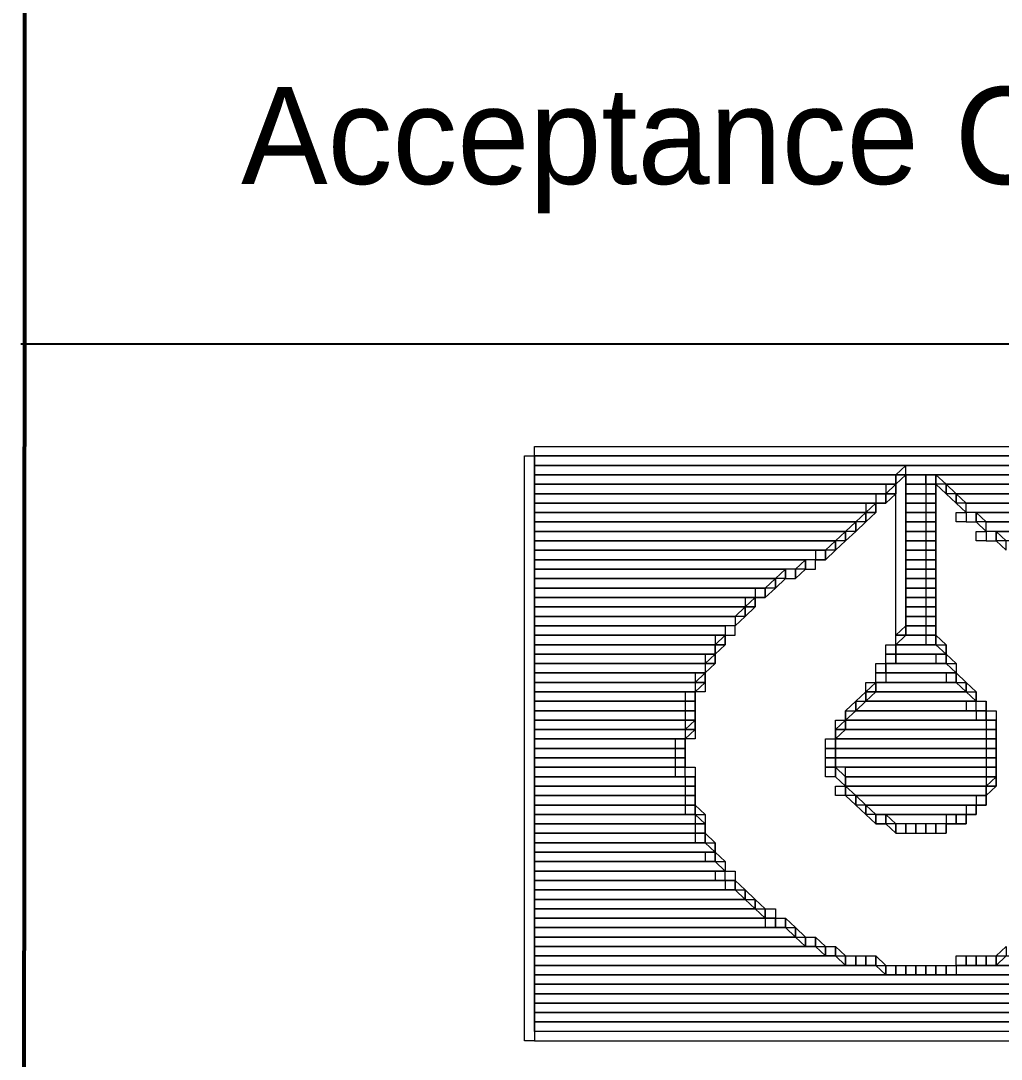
# Model space of a CAD drawing. Header units: millimetres. Extents: x 0 to 841, y 0 to 594.
# Drawn here: x 648.72 to 669.08, y 97.56 to 119.12 of the extents above; entities that cross this region are included whole.
import ezdxf

# ---------------------------------------------------------------- set-up
doc = ezdxf.new("R2010")
doc.units = ezdxf.units.MM
doc.layers.add('1', color=7, linetype='Continuous', lineweight=13)

msp = doc.modelspace()

# ---------------------------------------------------------------- linework, layer by layer
at = {"layer": '1', "lineweight": 25}
msp.add_line((648.723, 112.418), (829.276, 112.418), dxfattribs=at)
msp.add_line((648.723, 112.418), (829.276, 112.418), dxfattribs=at)
at = {"layer": '1'}
for p, q in [((659.387, 110.283), (718.839, 110.283)), ((659.387, 110.283), (718.839, 110.283)), ((659.387, 110.087), (718.839, 110.087)), ((659.387, 110.087), (718.839, 110.087)), ((659.387, 109.891), (718.839, 109.891)), ((659.387, 109.891), (718.839, 109.891)), ((667.723, 109.695), (718.839, 109.695)), ((667.723, 109.695), (718.839, 109.695)), ((667.931, 109.499), (718.839, 109.499)), ((667.931, 109.499), (718.839, 109.499)), ((668.139, 109.304), (718.839, 109.304)), ((668.139, 109.304), (718.839, 109.304)), ((668.348, 109.108), (718.839, 109.108)), ((668.348, 109.108), (718.839, 109.108)), ((668.557, 108.912), (718.839, 108.912)), ((668.557, 108.912), (718.839, 108.912)), ((668.765, 108.717), (718.839, 108.717)), ((668.765, 108.717), (718.839, 108.717)), ((668.973, 108.52), (718.839, 108.52)), ((668.973, 108.52), (718.839, 108.52)), ((668.765, 99.708), (718.839, 99.708)), ((668.765, 99.708), (718.839, 99.708)), ((659.387, 99.512), (718.839, 99.512)), ((659.387, 99.512), (718.839, 99.512)), ((667.931, 99.512), (718.839, 99.512)), ((667.931, 99.512), (718.839, 99.512)), ((659.387, 99.317), (718.839, 99.317)), ((659.387, 99.317), (718.839, 99.317)), ((659.387, 99.12), (718.839, 99.12)), ((659.387, 99.12), (718.839, 99.12)), ((659.387, 98.924), (718.839, 98.924)), ((659.387, 98.924), (718.839, 98.924)), ((659.387, 98.728), (718.839, 98.728)), ((659.387, 98.728), (718.839, 98.728)), ((659.387, 98.533), (718.839, 98.533)), ((659.387, 98.533), (718.839, 98.533)), ((659.387, 98.337), (718.839, 98.337)), ((659.387, 98.337), (718.839, 98.337))]:
    msp.add_line(p, q, dxfattribs=at)
at = {"layer": '1', "lineweight": 35}
msp.add_lwpolyline([(648.784, 84.124), (648.838, 157.37), (829.263, 157.37)], dxfattribs=at)
at = {"layer": '1', "lineweight": 53}
msp.add_lwpolyline([(648.784, 84.124), (648.838, 157.37), (829.263, 157.37)], dxfattribs=at)
at = {"layer": '1'}
for points in [[(718.839, 110.087), (659.387, 110.087), (659.387, 110.283), (718.839, 110.283)], [(718.839, 110.087), (659.387, 110.087), (659.387, 110.283)], [(718.839, 110.087), (659.387, 110.087), (659.387, 110.283), (718.839, 110.283)], [(718.839, 110.087), (659.387, 110.087), (659.387, 110.283)], [(718.839, 109.891), (659.387, 109.891), (659.387, 110.087)], [(718.839, 109.891), (659.387, 109.891), (659.387, 110.087)], [(718.839, 109.695), (659.387, 109.695), (659.387, 109.891)], [(718.839, 109.695), (659.387, 109.695), (659.387, 109.891)], [(718.839, 109.499), (667.723, 109.499), (667.723, 109.695)], [(718.839, 109.499), (667.723, 109.499), (667.723, 109.695)], [(718.839, 109.304), (667.931, 109.304), (667.931, 109.499)], [(718.839, 109.304), (667.931, 109.304), (667.931, 109.499)], [(718.839, 109.108), (668.139, 109.108), (668.139, 109.304), (718.839, 109.304)], [(718.839, 109.108), (668.139, 109.108), (668.139, 109.304)], [(718.839, 109.108), (668.139, 109.108), (668.139, 109.304), (718.839, 109.304)], [(718.839, 109.108), (668.139, 109.108), (668.139, 109.304)], [(718.839, 108.912), (668.348, 108.912), (668.348, 109.108)], [(718.839, 108.912), (668.348, 108.912), (668.348, 109.108)], [(718.839, 108.717), (668.557, 108.717), (668.557, 108.912)], [(718.839, 108.717), (668.557, 108.717), (668.557, 108.912)], [(718.839, 108.52), (668.765, 108.52), (668.765, 108.717)], [(718.839, 108.52), (668.765, 108.52), (668.765, 108.717)], [(718.839, 108.324), (668.973, 108.324), (668.973, 108.52)], [(718.839, 108.324), (668.973, 108.324), (668.973, 108.52)], [(718.839, 99.512), (668.765, 99.512), (668.765, 99.708)], [(718.839, 99.512), (668.765, 99.512), (668.765, 99.708)], [(718.839, 99.317), (659.387, 99.317), (659.387, 99.512)], [(718.839, 99.317), (659.387, 99.317), (659.387, 99.512)], [(718.839, 99.317), (667.931, 99.317), (667.931, 99.512)], [(718.839, 99.317), (667.931, 99.317), (667.931, 99.512)], [(718.839, 99.12), (659.387, 99.12), (659.387, 99.317)], [(718.839, 99.12), (659.387, 99.12), (659.387, 99.317)], [(718.839, 98.924), (659.387, 98.924), (659.387, 99.12)], [(718.839, 98.924), (659.387, 98.924), (659.387, 99.12)], [(718.839, 98.728), (659.387, 98.728), (659.387, 98.924)], [(718.839, 98.728), (659.387, 98.728), (659.387, 98.924)], [(718.839, 98.533), (659.387, 98.533), (659.387, 98.728)], [(718.839, 98.533), (659.387, 98.533), (659.387, 98.728)], [(718.839, 98.337), (659.387, 98.337), (659.387, 98.533)], [(718.839, 98.337), (659.387, 98.337), (659.387, 98.533)], [(718.839, 98.141), (659.387, 98.141), (659.387, 98.337), (718.839, 98.337)], [(718.839, 98.141), (659.387, 98.141), (659.387, 98.337)], [(718.839, 98.141), (659.387, 98.141), (659.387, 98.337), (718.839, 98.337)], [(718.839, 98.141), (659.387, 98.141), (659.387, 98.337)], [(718.839, 98.141), (659.387, 98.141), (659.387, 97.946), (718.839, 97.946)], [(718.839, 98.141), (659.387, 98.141), (659.387, 97.946), (718.839, 97.946)]]:
    msp.add_lwpolyline(points, dxfattribs=at)
for points in [[(659.179, 97.946), (659.179, 110.087), (659.387, 110.087), (659.387, 97.946)], [(659.179, 97.946), (659.179, 110.087), (659.387, 110.087), (659.387, 97.946)], [(667.098, 109.891), (666.89, 109.695), (666.89, 109.499), (667.098, 109.695)], [(667.098, 109.891), (666.89, 109.695), (666.89, 109.499), (667.098, 109.695)], [(659.387, 109.695), (666.89, 109.695), (666.89, 109.499), (659.387, 109.499)], [(659.387, 109.695), (666.89, 109.695), (666.89, 109.499), (659.387, 109.499)], [(666.89, 106.366), (666.89, 109.695), (667.098, 109.695), (667.098, 106.366)], [(666.89, 106.366), (666.89, 109.695), (667.098, 109.695), (667.098, 106.366)], [(667.098, 109.695), (667.723, 109.695), (667.723, 109.499), (667.098, 109.499)], [(667.098, 109.695), (667.723, 109.695), (667.723, 109.499), (667.098, 109.499)], [(667.514, 109.499), (667.514, 109.695), (667.723, 109.695), (667.723, 109.499)], [(667.514, 109.695), (667.514, 106.366), (667.723, 106.366), (667.723, 109.695)], [(667.514, 109.499), (667.514, 109.695), (667.723, 109.695), (667.723, 109.499)], [(667.514, 109.695), (667.514, 106.366), (667.723, 106.366), (667.723, 109.695)], [(667.931, 109.499), (667.723, 109.695), (667.723, 109.499), (667.931, 109.304)], [(667.931, 109.499), (667.723, 109.695), (667.723, 109.499), (667.931, 109.304)], [(659.387, 109.499), (666.89, 109.499), (666.89, 109.304), (659.387, 109.304)], [(659.387, 109.499), (666.89, 109.499), (666.89, 109.304), (659.387, 109.304)], [(659.387, 109.304), (666.681, 109.304), (666.681, 109.108), (659.387, 109.108)], [(659.387, 109.304), (666.472, 109.304), (666.472, 109.108), (659.387, 109.108)], [(659.387, 109.304), (666.681, 109.304), (666.681, 109.108), (659.387, 109.108)], [(659.387, 109.304), (666.472, 109.304), (666.472, 109.108), (659.387, 109.108)], [(666.681, 109.304), (666.472, 109.304), (666.472, 109.108), (666.681, 109.108)], [(666.681, 109.304), (666.472, 109.304), (666.472, 109.108), (666.681, 109.108)], [(666.681, 109.499), (666.681, 109.304), (666.89, 109.304), (666.89, 109.499)], [(666.89, 109.499), (666.681, 109.304), (666.681, 109.108), (666.89, 109.304)], [(666.681, 109.499), (666.681, 109.304), (666.89, 109.304), (666.89, 109.499)], [(666.89, 109.499), (666.681, 109.304), (666.681, 109.108), (666.89, 109.304)], [(667.098, 109.499), (667.723, 109.499), (667.723, 109.304), (667.098, 109.304)], [(667.098, 109.499), (667.723, 109.499), (667.723, 109.304), (667.098, 109.304)], [(667.098, 109.304), (667.723, 109.304), (667.723, 109.108), (667.098, 109.108)], [(667.098, 109.304), (667.723, 109.304), (667.723, 109.108), (667.098, 109.108)], [(667.098, 109.304), (667.723, 109.304), (667.723, 109.108), (667.098, 109.108)], [(667.098, 109.304), (667.723, 109.304), (667.723, 109.108), (667.098, 109.108)], [(668.139, 109.304), (667.931, 109.499), (667.931, 109.304), (668.139, 109.108)], [(668.139, 109.304), (667.931, 109.499), (667.931, 109.304), (668.139, 109.108)], [(668.348, 109.108), (668.139, 109.304), (668.139, 109.108), (668.348, 108.912)], [(668.139, 109.304), (668.139, 109.304), (668.139, 109.108), (668.139, 109.108)], [(668.348, 109.108), (668.139, 109.304), (668.139, 109.108), (668.348, 108.912)], [(668.139, 109.304), (668.139, 109.304), (668.139, 109.108), (668.139, 109.108)], [(659.387, 109.108), (666.472, 109.108), (666.472, 108.912), (659.387, 108.912)], [(659.387, 109.108), (666.472, 109.108), (666.472, 108.912), (659.387, 108.912)], [(666.265, 109.108), (666.265, 108.912), (666.472, 108.912), (666.472, 109.108)], [(666.472, 109.108), (666.265, 108.912), (666.265, 108.717), (666.472, 108.912)], [(666.265, 109.108), (666.265, 108.912), (666.472, 108.912), (666.472, 109.108)], [(666.472, 109.108), (666.265, 108.912), (666.265, 108.717), (666.472, 108.912)], [(667.098, 109.108), (667.723, 109.108), (667.723, 108.912), (667.098, 108.912)], [(667.098, 109.108), (667.723, 109.108), (667.723, 108.912), (667.098, 108.912)], [(659.387, 108.912), (666.265, 108.912), (666.265, 108.717), (659.387, 108.717)], [(659.387, 108.912), (666.265, 108.912), (666.265, 108.717), (659.387, 108.717)], [(666.265, 108.912), (666.056, 108.717), (666.056, 108.52), (666.265, 108.717)], [(666.265, 108.912), (666.056, 108.717), (666.056, 108.52), (666.265, 108.717)], [(666.265, 108.912), (666.265, 108.912), (666.265, 108.717), (666.265, 108.717)], [(666.265, 108.912), (666.265, 108.912), (666.265, 108.717), (666.265, 108.717)], [(667.098, 108.912), (667.723, 108.912), (667.723, 108.717), (667.098, 108.717)], [(667.098, 108.912), (667.723, 108.912), (667.723, 108.717), (667.098, 108.717)], [(668.139, 108.717), (668.139, 108.912), (668.348, 108.912), (668.348, 108.717)], [(668.139, 108.717), (668.139, 108.912), (668.348, 108.912), (668.348, 108.717)], [(668.557, 108.912), (668.348, 108.912), (668.348, 108.717), (668.557, 108.717)], [(668.557, 108.912), (668.348, 108.912), (668.348, 108.717), (668.557, 108.717)], [(668.765, 108.717), (668.557, 108.912), (668.557, 108.717), (668.765, 108.52)], [(668.765, 108.717), (668.557, 108.912), (668.557, 108.717), (668.765, 108.52)], [(659.387, 108.717), (666.056, 108.717), (666.056, 108.52), (659.387, 108.52)], [(659.387, 108.717), (666.056, 108.717), (666.056, 108.52), (659.387, 108.52)], [(666.056, 108.717), (665.847, 108.52), (665.847, 108.324), (666.056, 108.52)], [(666.056, 108.717), (665.847, 108.52), (665.847, 108.324), (666.056, 108.52)], [(667.098, 108.717), (667.723, 108.717), (667.723, 108.52), (667.098, 108.52)], [(667.098, 108.717), (667.723, 108.717), (667.723, 108.52), (667.098, 108.52)], [(659.387, 108.52), (665.847, 108.52), (665.847, 108.324), (659.387, 108.324)], [(659.387, 108.52), (665.847, 108.52), (665.847, 108.324), (659.387, 108.324)], [(665.847, 108.52), (665.639, 108.324), (665.639, 108.129), (665.847, 108.324)], [(665.847, 108.52), (665.639, 108.324), (665.639, 108.129), (665.847, 108.324)], [(665.847, 108.52), (665.847, 108.52), (665.847, 108.324), (665.847, 108.324)], [(665.847, 108.52), (665.847, 108.52), (665.847, 108.324), (665.847, 108.324)], [(667.098, 108.52), (667.723, 108.52), (667.723, 108.324), (667.098, 108.324)], [(667.098, 108.52), (667.723, 108.52), (667.723, 108.324), (667.098, 108.324)], [(668.557, 108.324), (668.557, 108.52), (668.765, 108.52), (668.765, 108.324)], [(668.557, 108.324), (668.557, 108.52), (668.765, 108.52), (668.765, 108.324)], [(668.973, 108.52), (668.765, 108.52), (668.765, 108.324), (668.973, 108.324)], [(668.973, 108.52), (668.765, 108.52), (668.765, 108.324), (668.973, 108.324)], [(669.182, 108.324), (668.973, 108.52), (668.973, 108.324), (669.182, 108.129)], [(669.182, 108.324), (668.973, 108.52), (668.973, 108.324), (669.182, 108.129)], [(659.387, 108.324), (665.639, 108.324), (665.639, 108.129), (659.387, 108.129)], [(659.387, 108.324), (665.639, 108.324), (665.639, 108.129), (659.387, 108.129)], [(665.639, 108.324), (665.431, 108.129), (665.431, 107.933), (665.639, 108.129)], [(665.639, 108.324), (665.431, 108.129), (665.431, 107.933), (665.639, 108.129)], [(667.098, 108.324), (667.723, 108.324), (667.723, 108.129), (667.098, 108.129)], [(667.098, 108.324), (667.723, 108.324), (667.723, 108.129), (667.098, 108.129)], [(659.387, 108.129), (665.431, 108.129), (665.431, 107.933), (659.387, 107.933)], [(659.387, 108.129), (665.222, 108.129), (665.222, 107.933), (659.387, 107.933)], [(659.387, 108.129), (665.431, 108.129), (665.431, 107.933), (659.387, 107.933)], [(659.387, 108.129), (665.222, 108.129), (665.222, 107.933), (659.387, 107.933)], [(665.431, 108.129), (665.222, 108.129), (665.222, 107.933), (665.431, 107.933)], [(665.431, 108.129), (665.222, 108.129), (665.222, 107.933), (665.431, 107.933)], [(667.098, 108.129), (667.723, 108.129), (667.723, 107.933), (667.098, 107.933)], [(667.098, 108.129), (667.723, 108.129), (667.723, 107.933), (667.098, 107.933)], [(667.098, 108.129), (667.723, 108.129), (667.723, 107.933), (667.098, 107.933)], [(667.098, 108.129), (667.723, 108.129), (667.723, 107.933), (667.098, 107.933)], [(659.387, 107.933), (665.014, 107.933), (665.014, 107.737), (659.387, 107.737)], [(659.387, 107.933), (665.014, 107.933), (665.014, 107.737), (659.387, 107.737)], [(665.014, 107.933), (664.806, 107.737), (664.806, 107.541), (665.014, 107.737)], [(665.014, 107.933), (664.806, 107.737), (664.806, 107.541), (665.014, 107.737)], [(665.014, 107.933), (665.014, 107.737), (665.222, 107.737), (665.222, 107.933)], [(665.222, 107.933), (665.014, 107.933), (665.014, 107.737), (665.222, 107.737)], [(665.014, 107.933), (665.014, 107.737), (665.222, 107.737), (665.222, 107.933)], [(665.222, 107.933), (665.014, 107.933), (665.014, 107.737), (665.222, 107.737)], [(667.098, 107.933), (667.723, 107.933), (667.723, 107.737), (667.098, 107.737)], [(667.098, 107.933), (667.723, 107.933), (667.723, 107.737), (667.098, 107.737)], [(659.387, 107.737), (664.597, 107.737), (664.597, 107.541), (659.387, 107.541)], [(659.387, 107.737), (664.597, 107.737), (664.597, 107.541), (659.387, 107.541)], [(664.597, 107.737), (664.389, 107.541), (664.389, 107.346), (664.597, 107.541)], [(664.597, 107.737), (664.389, 107.541), (664.389, 107.346), (664.597, 107.541)], [(664.806, 107.737), (664.597, 107.737), (664.597, 107.541), (664.806, 107.541)], [(664.597, 107.737), (664.597, 107.737), (664.597, 107.541), (664.597, 107.541)], [(664.597, 107.737), (664.597, 107.737), (664.597, 107.541), (664.597, 107.541)], [(664.806, 107.737), (664.597, 107.737), (664.597, 107.541), (664.806, 107.541)], [(664.597, 107.737), (664.597, 107.737), (664.597, 107.541), (664.597, 107.541)], [(664.597, 107.737), (664.597, 107.737), (664.597, 107.541), (664.597, 107.541)], [(667.098, 107.737), (667.723, 107.737), (667.723, 107.541), (667.098, 107.541)], [(667.098, 107.737), (667.723, 107.737), (667.723, 107.541), (667.098, 107.541)], [(659.387, 107.541), (664.389, 107.541), (664.389, 107.346), (659.387, 107.346)], [(659.387, 107.541), (664.389, 107.541), (664.389, 107.346), (659.387, 107.346)], [(664.389, 107.541), (664.18, 107.346), (664.18, 107.15), (664.389, 107.346)], [(664.389, 107.541), (664.18, 107.346), (664.18, 107.15), (664.389, 107.346)], [(664.389, 107.541), (664.389, 107.541), (664.389, 107.346), (664.389, 107.346)], [(664.389, 107.541), (664.389, 107.541), (664.389, 107.346), (664.389, 107.346)], [(667.098, 107.541), (667.723, 107.541), (667.723, 107.346), (667.098, 107.346)], [(667.098, 107.541), (667.723, 107.541), (667.723, 107.346), (667.098, 107.346)], [(659.387, 107.346), (664.18, 107.346), (664.18, 107.15), (659.387, 107.15)], [(659.387, 107.346), (664.18, 107.346), (664.18, 107.15), (659.387, 107.15)], [(659.387, 107.15), (663.972, 107.15), (663.972, 106.954), (659.387, 106.954)], [(659.387, 107.15), (663.972, 107.15), (663.972, 106.954), (659.387, 106.954)], [(663.764, 107.15), (663.764, 106.954), (663.972, 106.954), (663.972, 107.15)], [(663.972, 107.15), (663.764, 106.954), (663.764, 106.758), (663.972, 106.954)], [(663.764, 107.15), (663.764, 106.954), (663.972, 106.954), (663.972, 107.15)], [(663.972, 107.15), (663.764, 106.954), (663.764, 106.758), (663.972, 106.954)], [(664.18, 107.346), (663.972, 107.346), (663.972, 107.15), (664.18, 107.15)], [(664.18, 107.346), (663.972, 107.346), (663.972, 107.15), (664.18, 107.15)], [(667.098, 107.346), (667.723, 107.346), (667.723, 107.15), (667.098, 107.15)], [(667.098, 107.346), (667.723, 107.346), (667.723, 107.15), (667.098, 107.15)], [(667.098, 107.15), (667.723, 107.15), (667.723, 106.954), (667.098, 106.954)], [(667.098, 107.15), (667.723, 107.15), (667.723, 106.954), (667.098, 106.954)], [(659.387, 106.954), (663.764, 106.954), (663.764, 106.758), (659.387, 106.758)], [(659.387, 106.954), (663.764, 106.954), (663.764, 106.758), (659.387, 106.758)], [(659.387, 106.954), (663.764, 106.954), (663.764, 106.758), (659.387, 106.758)], [(659.387, 106.954), (663.764, 106.954), (663.764, 106.758), (659.387, 106.758)], [(663.764, 106.954), (663.555, 106.758), (663.555, 106.562), (663.764, 106.758)], [(663.764, 106.954), (663.555, 106.758), (663.555, 106.562), (663.764, 106.758)], [(663.764, 106.954), (663.764, 106.954), (663.764, 106.758), (663.764, 106.758)], [(663.764, 106.954), (663.764, 106.954), (663.764, 106.758), (663.764, 106.758)], [(667.098, 106.954), (667.723, 106.954), (667.723, 106.758), (667.098, 106.758)], [(667.098, 106.954), (667.723, 106.954), (667.723, 106.758), (667.098, 106.758)], [(667.098, 106.954), (667.723, 106.954), (667.723, 106.758), (667.098, 106.758)], [(667.098, 106.954), (667.723, 106.954), (667.723, 106.758), (667.098, 106.758)], [(659.387, 106.758), (663.555, 106.758), (663.555, 106.562), (659.387, 106.562)], [(659.387, 106.758), (663.555, 106.758), (663.555, 106.562), (659.387, 106.562)], [(667.098, 106.758), (667.723, 106.758), (667.723, 106.562), (667.098, 106.562)], [(667.098, 106.758), (667.723, 106.758), (667.723, 106.562), (667.098, 106.562)], [(659.387, 106.562), (663.346, 106.562), (663.346, 106.366), (659.387, 106.366)], [(659.387, 106.562), (663.346, 106.562), (663.346, 106.366), (659.387, 106.366)], [(663.346, 106.562), (663.346, 106.366), (663.555, 106.366), (663.555, 106.562)], [(663.555, 106.562), (663.346, 106.562), (663.346, 106.366), (663.555, 106.366)], [(663.346, 106.562), (663.346, 106.366), (663.555, 106.366), (663.555, 106.562)], [(663.555, 106.562), (663.346, 106.562), (663.346, 106.366), (663.555, 106.366)], [(666.89, 106.366), (667.098, 106.562), (667.098, 106.366), (666.89, 106.17)], [(666.89, 106.366), (667.098, 106.562), (667.098, 106.366), (666.89, 106.17)], [(667.098, 106.562), (667.098, 106.562), (667.098, 106.366), (667.098, 106.366)], [(667.098, 106.562), (667.723, 106.562), (667.723, 106.366), (667.098, 106.366)], [(667.098, 106.562), (667.098, 106.562), (667.098, 106.366), (667.098, 106.366)], [(667.098, 106.562), (667.723, 106.562), (667.723, 106.366), (667.098, 106.366)], [(667.723, 106.562), (667.723, 106.562), (667.723, 106.366), (667.723, 106.366)], [(667.723, 106.562), (667.723, 106.562), (667.723, 106.366), (667.723, 106.366)], [(659.387, 106.366), (663.346, 106.366), (663.346, 106.17), (659.387, 106.17)], [(659.387, 106.366), (663.346, 106.366), (663.346, 106.17), (659.387, 106.17)], [(663.139, 106.366), (663.139, 106.17), (663.346, 106.17), (663.346, 106.366)], [(663.346, 106.366), (663.139, 106.17), (663.139, 105.975), (663.346, 106.17)], [(663.139, 106.366), (663.139, 106.17), (663.346, 106.17), (663.346, 106.366)], [(663.346, 106.366), (663.139, 106.17), (663.139, 105.975), (663.346, 106.17)], [(666.89, 106.366), (667.723, 106.366), (667.723, 106.17), (666.89, 106.17)], [(666.89, 106.366), (667.723, 106.366), (667.723, 106.17), (666.89, 106.17)], [(667.514, 106.366), (667.514, 106.17), (667.723, 106.17), (667.723, 106.366)], [(667.514, 106.366), (667.514, 106.17), (667.723, 106.17), (667.723, 106.366)], [(667.723, 106.366), (667.931, 106.17), (667.931, 105.975), (667.723, 106.17)], [(667.723, 106.366), (667.931, 106.17), (667.931, 105.975), (667.723, 106.17)], [(659.387, 106.17), (663.139, 106.17), (663.139, 105.975), (659.387, 105.975)], [(659.387, 106.17), (663.139, 106.17), (663.139, 105.975), (659.387, 105.975)], [(663.139, 106.17), (663.139, 106.17), (663.139, 105.975), (663.139, 105.975)], [(663.139, 106.17), (663.139, 106.17), (663.139, 105.975), (663.139, 105.975)], [(666.681, 105.975), (666.681, 106.17), (666.89, 106.17), (666.89, 105.975)], [(666.681, 105.975), (666.681, 106.17), (666.89, 106.17), (666.89, 105.975)], [(666.89, 106.17), (666.89, 106.17), (666.89, 105.975), (666.89, 105.975)], [(666.89, 106.17), (667.931, 106.17), (667.931, 105.975), (666.89, 105.975)], [(666.89, 106.17), (666.89, 106.17), (666.89, 105.975), (666.89, 105.975)], [(666.89, 106.17), (667.931, 106.17), (667.931, 105.975), (666.89, 105.975)], [(667.931, 106.17), (667.931, 106.17), (667.931, 105.975), (667.931, 105.975)], [(667.931, 106.17), (667.931, 106.17), (667.931, 105.975), (667.931, 105.975)], [(659.387, 105.975), (663.139, 105.975), (663.139, 105.779), (659.387, 105.779)], [(659.387, 105.975), (662.93, 105.975), (662.93, 105.779), (659.387, 105.779)], [(659.387, 105.975), (663.139, 105.975), (663.139, 105.779), (659.387, 105.779)], [(659.387, 105.975), (662.93, 105.975), (662.93, 105.779), (659.387, 105.779)], [(662.93, 105.975), (662.93, 105.779), (663.139, 105.779), (663.139, 105.975)], [(663.139, 105.975), (662.93, 105.779), (662.93, 105.583), (663.139, 105.779)], [(662.93, 105.975), (662.93, 105.779), (663.139, 105.779), (663.139, 105.975)], [(663.139, 105.975), (662.93, 105.779), (662.93, 105.583), (663.139, 105.779)], [(666.681, 105.975), (666.89, 105.975), (666.89, 105.779), (666.681, 105.779)], [(666.681, 105.779), (666.681, 105.975), (666.89, 105.975), (666.89, 105.779)], [(666.681, 105.975), (667.931, 105.975), (667.931, 105.779), (666.681, 105.779)], [(666.681, 105.975), (666.89, 105.975), (666.89, 105.779), (666.681, 105.779)], [(666.681, 105.779), (666.681, 105.975), (666.89, 105.975), (666.89, 105.779)], [(666.681, 105.975), (667.931, 105.975), (667.931, 105.779), (666.681, 105.779)], [(666.89, 105.975), (667.931, 105.975), (667.931, 105.779), (666.89, 105.779)], [(666.89, 105.975), (667.931, 105.975), (667.931, 105.779), (666.89, 105.779)], [(667.723, 105.975), (667.723, 105.779), (667.931, 105.779), (667.931, 105.975)], [(667.723, 105.975), (667.723, 105.779), (667.931, 105.779), (667.931, 105.975)], [(667.931, 105.975), (667.931, 105.975), (667.931, 105.779), (667.931, 105.779)], [(667.931, 105.975), (668.139, 105.779), (668.139, 105.583), (667.931, 105.779)], [(667.931, 105.975), (667.931, 105.975), (667.931, 105.779), (667.931, 105.779)], [(667.931, 105.975), (668.139, 105.779), (668.139, 105.583), (667.931, 105.779)], [(659.387, 105.779), (662.93, 105.779), (662.93, 105.583), (659.387, 105.583)], [(659.387, 105.779), (662.93, 105.779), (662.93, 105.583), (659.387, 105.583)], [(666.472, 105.583), (666.472, 105.779), (666.681, 105.779), (666.681, 105.583)], [(666.472, 105.583), (666.472, 105.779), (666.681, 105.779), (666.681, 105.583)], [(666.681, 105.779), (668.139, 105.779), (668.139, 105.583), (666.681, 105.583)], [(666.681, 105.779), (668.139, 105.779), (668.139, 105.583), (666.681, 105.583)], [(659.387, 105.583), (662.93, 105.583), (662.93, 105.387), (659.387, 105.387)], [(659.387, 105.583), (662.93, 105.583), (662.93, 105.387), (659.387, 105.387)], [(662.722, 105.583), (662.722, 105.387), (662.93, 105.387), (662.93, 105.583)], [(662.93, 105.583), (662.722, 105.387), (662.722, 105.191), (662.93, 105.387)], [(662.722, 105.583), (662.722, 105.387), (662.93, 105.387), (662.93, 105.583)], [(662.93, 105.583), (662.722, 105.387), (662.722, 105.191), (662.93, 105.387)], [(662.93, 105.583), (662.93, 105.583), (662.93, 105.387), (662.93, 105.387)], [(662.93, 105.583), (662.93, 105.583), (662.93, 105.387), (662.93, 105.387)], [(666.472, 105.583), (666.681, 105.583), (666.681, 105.387), (666.472, 105.387)], [(666.472, 105.387), (666.472, 105.583), (666.681, 105.583), (666.681, 105.387)], [(666.472, 105.583), (668.139, 105.583), (668.139, 105.387), (666.472, 105.387)], [(666.472, 105.583), (666.681, 105.583), (666.681, 105.387), (666.472, 105.387)], [(666.472, 105.387), (666.472, 105.583), (666.681, 105.583), (666.681, 105.387)], [(666.472, 105.583), (668.139, 105.583), (668.139, 105.387), (666.472, 105.387)], [(667.931, 105.583), (667.931, 105.387), (668.139, 105.387), (668.139, 105.583)], [(667.931, 105.583), (667.931, 105.387), (668.139, 105.387), (668.139, 105.583)], [(668.139, 105.583), (668.139, 105.583), (668.139, 105.387), (668.139, 105.387)], [(668.139, 105.583), (668.348, 105.387), (668.348, 105.191), (668.139, 105.387)], [(668.139, 105.583), (668.139, 105.583), (668.139, 105.387), (668.139, 105.387)], [(668.139, 105.583), (668.348, 105.387), (668.348, 105.191), (668.139, 105.387)], [(659.387, 105.387), (662.93, 105.387), (662.93, 105.191), (659.387, 105.191)], [(659.387, 105.387), (662.93, 105.387), (662.93, 105.191), (659.387, 105.191)], [(666.265, 105.191), (666.472, 105.387), (666.472, 105.191), (666.265, 104.995)], [(666.265, 105.191), (666.265, 105.387), (666.472, 105.387), (666.472, 105.191)], [(666.265, 105.191), (666.472, 105.387), (666.472, 105.191), (666.265, 104.995)], [(666.265, 105.191), (666.265, 105.387), (666.472, 105.387), (666.472, 105.191)], [(666.472, 105.387), (666.472, 105.387), (666.472, 105.191), (666.472, 105.191)], [(666.472, 105.387), (668.348, 105.387), (668.348, 105.191), (666.472, 105.191)], [(666.472, 105.387), (666.472, 105.387), (666.472, 105.191), (666.472, 105.191)], [(666.472, 105.387), (668.348, 105.387), (668.348, 105.191), (666.472, 105.191)], [(668.348, 105.387), (668.348, 105.387), (668.348, 105.191), (668.348, 105.191)], [(668.348, 105.387), (668.557, 105.191), (668.557, 104.995), (668.348, 105.191)], [(668.348, 105.387), (668.348, 105.387), (668.348, 105.191), (668.348, 105.191)], [(668.348, 105.387), (668.557, 105.191), (668.557, 104.995), (668.348, 105.191)], [(659.387, 105.191), (662.722, 105.191), (662.722, 104.995), (659.387, 104.995)], [(659.387, 105.191), (662.722, 105.191), (662.722, 104.995), (659.387, 104.995)], [(659.387, 104.995), (662.722, 104.995), (662.722, 104.799), (659.387, 104.799)], [(659.387, 104.995), (662.722, 104.995), (662.722, 104.799), (659.387, 104.799)], [(662.513, 105.191), (662.513, 104.995), (662.722, 104.995), (662.722, 105.191)], [(662.513, 105.191), (662.513, 104.995), (662.722, 104.995), (662.722, 105.191)], [(662.513, 104.995), (662.513, 104.799), (662.722, 104.799), (662.722, 104.995)], [(662.513, 104.995), (662.513, 104.799), (662.722, 104.799), (662.722, 104.995)], [(665.847, 104.799), (666.056, 104.995), (666.056, 104.799), (665.847, 104.604)], [(665.847, 104.799), (666.056, 104.995), (666.056, 104.799), (665.847, 104.604)], [(666.056, 104.995), (666.265, 105.191), (666.265, 104.995), (666.056, 104.799)], [(666.056, 104.995), (666.265, 105.191), (666.265, 104.995), (666.056, 104.799)], [(666.056, 104.995), (666.056, 104.995), (666.056, 104.799), (666.056, 104.799)], [(666.056, 104.995), (666.056, 104.995), (666.056, 104.799), (666.056, 104.799)], [(666.056, 104.995), (668.765, 104.995), (668.765, 104.799), (666.056, 104.799)], [(666.056, 104.995), (666.056, 104.995), (666.056, 104.799), (666.056, 104.799)], [(666.056, 104.995), (666.056, 104.995), (666.056, 104.799), (666.056, 104.799)], [(666.056, 104.995), (668.765, 104.995), (668.765, 104.799), (666.056, 104.799)], [(666.265, 105.191), (666.265, 105.191), (666.265, 104.995), (666.265, 104.995)], [(666.265, 105.191), (668.557, 105.191), (668.557, 104.995), (666.265, 104.995)], [(666.265, 105.191), (666.265, 105.191), (666.265, 104.995), (666.265, 104.995)], [(666.265, 105.191), (668.557, 105.191), (668.557, 104.995), (666.265, 104.995)], [(668.348, 104.995), (668.348, 104.799), (668.557, 104.799), (668.557, 104.995)], [(668.348, 104.995), (668.348, 104.799), (668.557, 104.799), (668.557, 104.995)], [(668.557, 105.191), (668.557, 105.191), (668.557, 104.995), (668.557, 104.995)], [(668.557, 105.191), (668.557, 105.191), (668.557, 104.995), (668.557, 104.995)], [(668.557, 104.995), (668.765, 104.995), (668.765, 104.799), (668.557, 104.799)], [(668.557, 104.995), (668.765, 104.995), (668.765, 104.799), (668.557, 104.799)], [(668.765, 104.995), (668.765, 104.995), (668.765, 104.799), (668.765, 104.799)], [(668.765, 104.995), (668.765, 104.995), (668.765, 104.799), (668.765, 104.799)], [(659.387, 104.799), (662.722, 104.799), (662.722, 104.604), (659.387, 104.604)], [(659.387, 104.799), (662.722, 104.799), (662.722, 104.604), (659.387, 104.604)], [(659.387, 104.799), (662.722, 104.799), (662.722, 104.604), (659.387, 104.604)], [(659.387, 104.799), (662.722, 104.799), (662.722, 104.604), (659.387, 104.604)], [(662.513, 104.799), (662.513, 104.604), (662.722, 104.604), (662.722, 104.799)], [(662.513, 104.799), (662.513, 104.604), (662.722, 104.604), (662.722, 104.799)], [(665.847, 104.799), (665.847, 104.799), (665.847, 104.604), (665.847, 104.604)], [(665.847, 104.799), (665.847, 104.799), (665.847, 104.604), (665.847, 104.604)], [(665.847, 104.799), (668.765, 104.799), (668.765, 104.604), (665.847, 104.604)], [(665.847, 104.799), (668.973, 104.799), (668.973, 104.604), (665.847, 104.604)], [(665.847, 104.799), (665.847, 104.799), (665.847, 104.604), (665.847, 104.604)], [(665.847, 104.799), (665.847, 104.799), (665.847, 104.604), (665.847, 104.604)], [(665.847, 104.799), (668.765, 104.799), (668.765, 104.604), (665.847, 104.604)], [(665.847, 104.799), (668.973, 104.799), (668.973, 104.604), (665.847, 104.604)], [(668.557, 104.799), (668.557, 104.604), (668.765, 104.604), (668.765, 104.799)], [(668.557, 104.799), (668.557, 104.604), (668.765, 104.604), (668.765, 104.799)], [(668.765, 104.799), (668.765, 104.799), (668.765, 104.604), (668.765, 104.604)], [(668.765, 104.799), (668.973, 104.799), (668.973, 104.604), (668.765, 104.604)], [(668.765, 104.799), (668.765, 104.799), (668.765, 104.604), (668.765, 104.604)], [(668.765, 104.799), (668.973, 104.799), (668.973, 104.604), (668.765, 104.604)], [(659.387, 104.604), (662.722, 104.604), (662.722, 104.408), (659.387, 104.408)], [(659.387, 104.604), (662.722, 104.604), (662.722, 104.408), (659.387, 104.408)], [(662.513, 104.604), (662.513, 104.408), (662.722, 104.408), (662.722, 104.604)], [(662.722, 104.604), (662.513, 104.408), (662.513, 104.212), (662.722, 104.408)], [(662.513, 104.604), (662.513, 104.408), (662.722, 104.408), (662.722, 104.604)], [(662.722, 104.604), (662.513, 104.408), (662.513, 104.212), (662.722, 104.408)], [(662.722, 104.604), (662.722, 104.604), (662.722, 104.408), (662.722, 104.408)], [(662.722, 104.604), (662.722, 104.604), (662.722, 104.408), (662.722, 104.408)], [(665.639, 104.408), (665.847, 104.604), (665.847, 104.408), (665.639, 104.212)], [(665.639, 104.408), (665.639, 104.604), (665.847, 104.604), (665.847, 104.408)], [(665.639, 104.408), (665.847, 104.604), (665.847, 104.408), (665.639, 104.212)], [(665.639, 104.408), (665.639, 104.604), (665.847, 104.604), (665.847, 104.408)], [(665.847, 104.604), (665.847, 104.604), (665.847, 104.408), (665.847, 104.408)], [(665.847, 104.604), (668.973, 104.604), (668.973, 104.408), (665.847, 104.408)], [(665.847, 104.604), (665.847, 104.604), (665.847, 104.408), (665.847, 104.408)], [(665.847, 104.604), (668.973, 104.604), (668.973, 104.408), (665.847, 104.408)], [(668.765, 104.604), (668.765, 104.408), (668.973, 104.408), (668.973, 104.604)], [(668.765, 104.604), (668.765, 104.408), (668.973, 104.408), (668.973, 104.604)], [(668.973, 104.604), (668.973, 104.604), (668.973, 104.408), (668.973, 104.408)], [(668.973, 104.604), (668.973, 104.604), (668.973, 104.408), (668.973, 104.408)], [(659.387, 104.408), (662.722, 104.408), (662.722, 104.212), (659.387, 104.212)], [(659.387, 104.408), (662.722, 104.408), (662.722, 104.212), (659.387, 104.212)], [(665.639, 104.408), (665.639, 104.408), (665.639, 104.212), (665.639, 104.212)], [(665.639, 104.408), (668.973, 104.408), (668.973, 104.212), (665.639, 104.212)], [(665.639, 104.408), (665.639, 104.408), (665.639, 104.212), (665.639, 104.212)], [(665.639, 104.408), (668.973, 104.408), (668.973, 104.212), (665.639, 104.212)], [(668.765, 104.408), (668.765, 104.212), (668.973, 104.212), (668.973, 104.408)], [(668.765, 104.408), (668.765, 104.212), (668.973, 104.212), (668.973, 104.408)], [(668.973, 104.408), (668.973, 104.408), (668.973, 104.212), (668.973, 104.212)], [(668.973, 104.408), (668.973, 104.408), (668.973, 104.212), (668.973, 104.212)], [(659.387, 104.212), (662.513, 104.212), (662.513, 104.017), (659.387, 104.017)], [(659.387, 104.212), (662.513, 104.212), (662.513, 104.017), (659.387, 104.017)], [(662.305, 104.212), (662.305, 104.017), (662.513, 104.017), (662.513, 104.212)], [(662.305, 104.212), (662.305, 104.017), (662.513, 104.017), (662.513, 104.212)], [(665.431, 104.017), (665.431, 104.212), (665.639, 104.212), (665.639, 104.017)], [(665.431, 104.017), (665.431, 104.212), (665.639, 104.212), (665.639, 104.017)], [(665.639, 104.212), (665.639, 104.212), (665.639, 104.017), (665.639, 104.017)], [(665.639, 104.212), (665.639, 104.212), (665.639, 104.017), (665.639, 104.017)], [(665.639, 104.212), (668.973, 104.212), (668.973, 104.017), (665.639, 104.017)], [(665.639, 104.212), (665.639, 104.212), (665.639, 104.017), (665.639, 104.017)], [(665.639, 104.212), (665.639, 104.212), (665.639, 104.017), (665.639, 104.017)], [(665.639, 104.212), (668.973, 104.212), (668.973, 104.017), (665.639, 104.017)], [(668.765, 104.212), (668.765, 104.017), (668.973, 104.017), (668.973, 104.212)], [(668.765, 104.212), (668.765, 104.017), (668.973, 104.017), (668.973, 104.212)], [(668.973, 104.212), (668.973, 104.212), (668.973, 104.017), (668.973, 104.017)], [(668.973, 104.212), (668.973, 104.212), (668.973, 104.017), (668.973, 104.017)], [(668.973, 104.212), (668.973, 104.212), (668.973, 104.017), (668.973, 104.017)], [(668.973, 104.212), (668.973, 104.212), (668.973, 104.017), (668.973, 104.017)], [(659.387, 104.017), (662.513, 104.017), (662.513, 103.82), (659.387, 103.82)], [(659.387, 104.017), (662.513, 104.017), (662.513, 103.82), (659.387, 103.82)], [(662.305, 104.017), (662.305, 103.82), (662.513, 103.82), (662.513, 104.017)], [(662.305, 104.017), (662.305, 103.82), (662.513, 103.82), (662.513, 104.017)], [(665.431, 103.82), (665.431, 104.017), (665.639, 104.017), (665.639, 103.82)], [(665.431, 103.82), (665.431, 104.017), (665.639, 104.017), (665.639, 103.82)], [(665.639, 104.017), (665.639, 104.017), (665.639, 103.82), (665.639, 103.82)], [(665.639, 104.017), (668.973, 104.017), (668.973, 103.82), (665.639, 103.82)], [(665.639, 104.017), (665.639, 104.017), (665.639, 103.82), (665.639, 103.82)], [(665.639, 104.017), (668.973, 104.017), (668.973, 103.82), (665.639, 103.82)], [(668.765, 104.017), (668.765, 103.82), (668.973, 103.82), (668.973, 104.017)], [(668.765, 104.017), (668.765, 103.82), (668.973, 103.82), (668.973, 104.017)], [(668.973, 104.017), (668.973, 104.017), (668.973, 103.82), (668.973, 103.82)], [(668.973, 104.017), (668.973, 104.017), (668.973, 103.82), (668.973, 103.82)], [(659.387, 103.82), (662.513, 103.82), (662.513, 103.624), (659.387, 103.624)], [(659.387, 103.82), (662.513, 103.82), (662.513, 103.624), (659.387, 103.624)], [(659.387, 103.82), (662.513, 103.82), (662.513, 103.624), (659.387, 103.624)], [(659.387, 103.82), (662.513, 103.82), (662.513, 103.624), (659.387, 103.624)], [(662.305, 103.82), (662.305, 103.624), (662.513, 103.624), (662.513, 103.82)], [(662.305, 103.82), (662.305, 103.624), (662.513, 103.624), (662.513, 103.82)], [(665.431, 103.624), (665.431, 103.82), (665.639, 103.82), (665.639, 103.624)], [(665.431, 103.624), (665.431, 103.82), (665.639, 103.82), (665.639, 103.624)], [(665.639, 103.82), (665.639, 103.82), (665.639, 103.624), (665.639, 103.624)], [(665.639, 103.82), (668.973, 103.82), (668.973, 103.624), (665.639, 103.624)], [(665.639, 103.82), (668.973, 103.82), (668.973, 103.624), (665.639, 103.624)], [(665.639, 103.82), (665.639, 103.82), (665.639, 103.624), (665.639, 103.624)], [(665.639, 103.82), (668.973, 103.82), (668.973, 103.624), (665.639, 103.624)], [(665.639, 103.82), (668.973, 103.82), (668.973, 103.624), (665.639, 103.624)], [(668.765, 103.82), (668.765, 103.624), (668.973, 103.624), (668.973, 103.82)], [(668.765, 103.82), (668.765, 103.624), (668.973, 103.624), (668.973, 103.82)], [(668.973, 103.82), (668.973, 103.82), (668.973, 103.624), (668.973, 103.624)], [(668.973, 103.82), (668.973, 103.82), (668.973, 103.624), (668.973, 103.624)], [(659.387, 103.624), (662.722, 103.624), (662.722, 103.428), (659.387, 103.428)], [(659.387, 103.624), (662.722, 103.624), (662.722, 103.428), (659.387, 103.428)], [(662.305, 103.624), (662.305, 103.428), (662.513, 103.428), (662.513, 103.624)], [(662.305, 103.624), (662.305, 103.428), (662.513, 103.428), (662.513, 103.624)], [(662.513, 103.624), (662.722, 103.624), (662.722, 103.428), (662.513, 103.428)], [(662.513, 103.624), (662.722, 103.624), (662.722, 103.428), (662.513, 103.428)], [(665.431, 103.428), (665.431, 103.624), (665.639, 103.624), (665.639, 103.428)], [(665.431, 103.428), (665.431, 103.624), (665.639, 103.624), (665.639, 103.428)], [(665.847, 103.428), (665.639, 103.624), (665.639, 103.428), (665.847, 103.233)], [(665.639, 103.624), (665.639, 103.624), (665.639, 103.428), (665.639, 103.428)], [(665.847, 103.428), (665.639, 103.624), (665.639, 103.428), (665.847, 103.233)], [(665.639, 103.624), (665.639, 103.624), (665.639, 103.428), (665.639, 103.428)], [(665.847, 103.624), (668.973, 103.624), (668.973, 103.428), (665.847, 103.428)], [(665.847, 103.624), (668.973, 103.624), (668.973, 103.428), (665.847, 103.428)], [(668.765, 103.624), (668.765, 103.428), (668.973, 103.428), (668.973, 103.624)], [(668.765, 103.624), (668.765, 103.428), (668.973, 103.428), (668.973, 103.624)], [(668.973, 103.624), (668.973, 103.624), (668.973, 103.428), (668.973, 103.428)], [(668.973, 103.624), (668.973, 103.624), (668.973, 103.428), (668.973, 103.428)], [(659.387, 103.428), (662.722, 103.428), (662.722, 103.233), (659.387, 103.233)], [(659.387, 103.428), (662.722, 103.428), (662.722, 103.233), (659.387, 103.233)], [(662.513, 103.428), (662.513, 103.233), (662.722, 103.233), (662.722, 103.428)], [(662.513, 103.428), (662.513, 103.233), (662.722, 103.233), (662.722, 103.428)], [(665.847, 103.428), (665.847, 103.428), (665.847, 103.233), (665.847, 103.233)], [(665.847, 103.428), (665.847, 103.428), (665.847, 103.233), (665.847, 103.233)], [(665.847, 103.428), (668.973, 103.428), (668.973, 103.233), (665.847, 103.233)], [(665.847, 103.428), (665.847, 103.428), (665.847, 103.233), (665.847, 103.233)], [(665.847, 103.428), (665.847, 103.428), (665.847, 103.233), (665.847, 103.233)], [(665.847, 103.428), (668.973, 103.428), (668.973, 103.233), (665.847, 103.233)], [(668.765, 103.428), (668.765, 103.233), (668.973, 103.233), (668.973, 103.428)], [(668.973, 103.428), (668.765, 103.233), (668.765, 103.037), (668.973, 103.233)], [(668.765, 103.428), (668.765, 103.233), (668.973, 103.233), (668.973, 103.428)], [(668.973, 103.428), (668.765, 103.233), (668.765, 103.037), (668.973, 103.233)], [(668.973, 103.428), (668.973, 103.428), (668.973, 103.233), (668.973, 103.233)], [(668.973, 103.428), (668.973, 103.428), (668.973, 103.233), (668.973, 103.233)], [(668.973, 103.428), (668.973, 103.428), (668.973, 103.233), (668.973, 103.233)], [(668.973, 103.428), (668.973, 103.428), (668.973, 103.233), (668.973, 103.233)], [(659.387, 103.233), (662.722, 103.233), (662.722, 103.037), (659.387, 103.037)], [(659.387, 103.233), (662.722, 103.233), (662.722, 103.037), (659.387, 103.037)], [(662.513, 103.233), (662.513, 103.037), (662.722, 103.037), (662.722, 103.233)], [(662.513, 103.233), (662.513, 103.037), (662.722, 103.037), (662.722, 103.233)], [(665.639, 103.037), (665.639, 103.233), (665.847, 103.233), (665.847, 103.037)], [(665.639, 103.037), (665.639, 103.233), (665.847, 103.233), (665.847, 103.037)], [(666.056, 103.037), (665.847, 103.233), (665.847, 103.037), (666.056, 102.841)], [(665.847, 103.233), (665.847, 103.233), (665.847, 103.037), (665.847, 103.037)], [(665.847, 103.233), (668.765, 103.233), (668.765, 103.037), (665.847, 103.037)], [(666.056, 103.037), (665.847, 103.233), (665.847, 103.037), (666.056, 102.841)], [(665.847, 103.233), (665.847, 103.233), (665.847, 103.037), (665.847, 103.037)], [(665.847, 103.233), (668.765, 103.233), (668.765, 103.037), (665.847, 103.037)], [(668.765, 103.233), (668.765, 103.233), (668.765, 103.037), (668.765, 103.037)], [(668.765, 103.233), (668.765, 103.233), (668.765, 103.037), (668.765, 103.037)], [(659.387, 103.037), (662.722, 103.037), (662.722, 102.841), (659.387, 102.841)], [(659.387, 103.037), (662.722, 103.037), (662.722, 102.841), (659.387, 102.841)], [(659.387, 102.841), (662.722, 102.841), (662.722, 102.646), (659.387, 102.646)], [(659.387, 102.841), (662.722, 102.841), (662.722, 102.646), (659.387, 102.646)], [(662.513, 103.037), (662.513, 102.841), (662.722, 102.841), (662.722, 103.037)], [(662.513, 103.037), (662.513, 102.841), (662.722, 102.841), (662.722, 103.037)], [(662.513, 102.841), (662.513, 102.646), (662.722, 102.646), (662.722, 102.841)], [(662.513, 102.841), (662.513, 102.646), (662.722, 102.646), (662.722, 102.841)], [(662.722, 102.841), (662.722, 102.841), (662.722, 102.646), (662.722, 102.646)], [(662.722, 102.841), (662.93, 102.646), (662.93, 102.45), (662.722, 102.646)], [(662.722, 102.841), (662.722, 102.841), (662.722, 102.646), (662.722, 102.646)], [(662.722, 102.841), (662.93, 102.646), (662.93, 102.45), (662.722, 102.646)], [(666.265, 102.841), (666.056, 103.037), (666.056, 102.841), (666.265, 102.646)], [(666.056, 103.037), (666.056, 103.037), (666.056, 102.841), (666.056, 102.841)], [(666.056, 103.037), (666.056, 103.037), (666.056, 102.841), (666.056, 102.841)], [(666.056, 103.037), (668.765, 103.037), (668.765, 102.841), (666.056, 102.841)], [(666.265, 102.841), (666.056, 103.037), (666.056, 102.841), (666.265, 102.646)], [(666.056, 103.037), (666.056, 103.037), (666.056, 102.841), (666.056, 102.841)], [(666.056, 103.037), (666.056, 103.037), (666.056, 102.841), (666.056, 102.841)], [(666.056, 103.037), (668.765, 103.037), (668.765, 102.841), (666.056, 102.841)], [(666.472, 102.646), (666.265, 102.841), (666.265, 102.646), (666.472, 102.45)], [(666.265, 102.841), (666.265, 102.841), (666.265, 102.646), (666.265, 102.646)], [(666.265, 102.841), (666.265, 102.841), (666.265, 102.646), (666.265, 102.646)], [(666.265, 102.841), (668.557, 102.841), (668.557, 102.646), (666.265, 102.646)], [(666.472, 102.646), (666.265, 102.841), (666.265, 102.646), (666.472, 102.45)], [(666.265, 102.841), (666.265, 102.841), (666.265, 102.646), (666.265, 102.646)], [(666.265, 102.841), (666.265, 102.841), (666.265, 102.646), (666.265, 102.646)], [(666.265, 102.841), (668.557, 102.841), (668.557, 102.646), (666.265, 102.646)], [(668.348, 102.841), (668.348, 102.646), (668.557, 102.646), (668.557, 102.841)], [(668.557, 102.841), (668.348, 102.841), (668.348, 102.646), (668.557, 102.646)], [(668.348, 102.841), (668.348, 102.646), (668.557, 102.646), (668.557, 102.841)], [(668.557, 102.841), (668.348, 102.841), (668.348, 102.646), (668.557, 102.646)], [(668.557, 103.037), (668.557, 102.841), (668.765, 102.841), (668.765, 103.037)], [(668.765, 103.037), (668.557, 103.037), (668.557, 102.841), (668.765, 102.841)], [(668.557, 103.037), (668.557, 102.841), (668.765, 102.841), (668.765, 103.037)], [(668.765, 103.037), (668.557, 103.037), (668.557, 102.841), (668.765, 102.841)], [(668.557, 102.841), (668.557, 102.841), (668.557, 102.646), (668.557, 102.646)], [(668.557, 102.841), (668.557, 102.841), (668.557, 102.646), (668.557, 102.646)], [(668.765, 103.037), (668.765, 103.037), (668.765, 102.841), (668.765, 102.841)], [(668.765, 103.037), (668.765, 103.037), (668.765, 102.841), (668.765, 102.841)], [(659.387, 102.646), (662.722, 102.646), (662.722, 102.45), (659.387, 102.45)], [(659.387, 102.646), (662.93, 102.646), (662.93, 102.45), (659.387, 102.45)], [(659.387, 102.646), (662.722, 102.646), (662.722, 102.45), (659.387, 102.45)], [(659.387, 102.646), (662.93, 102.646), (662.93, 102.45), (659.387, 102.45)], [(666.681, 102.646), (666.472, 102.646), (666.472, 102.45), (666.681, 102.45)], [(666.472, 102.646), (666.472, 102.646), (666.472, 102.45), (666.472, 102.45)], [(666.472, 102.646), (666.472, 102.646), (666.472, 102.45), (666.472, 102.45)], [(666.472, 102.646), (668.348, 102.646), (668.348, 102.45), (666.472, 102.45)], [(666.681, 102.646), (666.472, 102.646), (666.472, 102.45), (666.681, 102.45)], [(666.472, 102.646), (666.472, 102.646), (666.472, 102.45), (666.472, 102.45)], [(666.472, 102.646), (666.472, 102.646), (666.472, 102.45), (666.472, 102.45)], [(666.472, 102.646), (668.348, 102.646), (668.348, 102.45), (666.472, 102.45)], [(666.89, 102.45), (666.681, 102.646), (666.681, 102.45), (666.89, 102.254)], [(666.681, 102.646), (666.681, 102.646), (666.681, 102.45), (666.681, 102.45)], [(666.681, 102.646), (668.139, 102.646), (668.139, 102.45), (666.681, 102.45)], [(666.89, 102.45), (666.681, 102.646), (666.681, 102.45), (666.89, 102.254)], [(666.681, 102.646), (666.681, 102.646), (666.681, 102.45), (666.681, 102.45)], [(666.681, 102.646), (668.139, 102.646), (668.139, 102.45), (666.681, 102.45)], [(668.139, 102.646), (667.931, 102.646), (667.931, 102.45), (668.139, 102.45)], [(668.139, 102.646), (667.931, 102.646), (667.931, 102.45), (668.139, 102.45)], [(668.139, 102.646), (668.139, 102.45), (668.348, 102.45), (668.348, 102.646)], [(668.348, 102.646), (668.139, 102.646), (668.139, 102.45), (668.348, 102.45)], [(668.139, 102.646), (668.139, 102.646), (668.139, 102.45), (668.139, 102.45)], [(668.139, 102.646), (668.139, 102.45), (668.348, 102.45), (668.348, 102.646)], [(668.348, 102.646), (668.139, 102.646), (668.139, 102.45), (668.348, 102.45)], [(668.139, 102.646), (668.139, 102.646), (668.139, 102.45), (668.139, 102.45)], [(668.348, 102.646), (668.348, 102.646), (668.348, 102.45), (668.348, 102.45)], [(668.348, 102.646), (668.348, 102.646), (668.348, 102.45), (668.348, 102.45)], [(659.387, 102.45), (662.93, 102.45), (662.93, 102.254), (659.387, 102.254)], [(659.387, 102.45), (662.93, 102.45), (662.93, 102.254), (659.387, 102.254)], [(662.722, 102.45), (662.722, 102.254), (662.93, 102.254), (662.93, 102.45)], [(662.722, 102.45), (662.722, 102.254), (662.93, 102.254), (662.93, 102.45)], [(667.098, 102.45), (666.89, 102.45), (666.89, 102.254), (667.098, 102.254)], [(666.89, 102.45), (666.89, 102.45), (666.89, 102.254), (666.89, 102.254)], [(667.098, 102.45), (666.89, 102.45), (666.89, 102.254), (667.098, 102.254)], [(666.89, 102.45), (666.89, 102.45), (666.89, 102.254), (666.89, 102.254)], [(667.306, 102.45), (667.098, 102.45), (667.098, 102.254), (667.306, 102.254)], [(667.098, 102.45), (667.098, 102.45), (667.098, 102.254), (667.098, 102.254)], [(667.098, 102.45), (667.098, 102.45), (667.098, 102.254), (667.098, 102.254)], [(667.306, 102.45), (667.098, 102.45), (667.098, 102.254), (667.306, 102.254)], [(667.098, 102.45), (667.098, 102.45), (667.098, 102.254), (667.098, 102.254)], [(667.098, 102.45), (667.098, 102.45), (667.098, 102.254), (667.098, 102.254)], [(667.514, 102.45), (667.306, 102.45), (667.306, 102.254), (667.514, 102.254)], [(667.306, 102.45), (667.306, 102.45), (667.306, 102.254), (667.306, 102.254)], [(667.514, 102.45), (667.306, 102.45), (667.306, 102.254), (667.514, 102.254)], [(667.306, 102.45), (667.306, 102.45), (667.306, 102.254), (667.306, 102.254)], [(667.723, 102.45), (667.514, 102.45), (667.514, 102.254), (667.723, 102.254)], [(667.514, 102.45), (667.514, 102.45), (667.514, 102.254), (667.514, 102.254)], [(667.723, 102.45), (667.514, 102.45), (667.514, 102.254), (667.723, 102.254)], [(667.514, 102.45), (667.514, 102.45), (667.514, 102.254), (667.514, 102.254)], [(667.723, 102.45), (667.723, 102.254), (667.931, 102.254), (667.931, 102.45)], [(667.931, 102.45), (667.723, 102.45), (667.723, 102.254), (667.931, 102.254)], [(667.723, 102.45), (667.723, 102.45), (667.723, 102.254), (667.723, 102.254)], [(667.723, 102.45), (667.723, 102.254), (667.931, 102.254), (667.931, 102.45)], [(667.931, 102.45), (667.723, 102.45), (667.723, 102.254), (667.931, 102.254)], [(667.723, 102.45), (667.723, 102.45), (667.723, 102.254), (667.723, 102.254)], [(667.931, 102.45), (667.931, 102.45), (667.931, 102.254), (667.931, 102.254)], [(667.931, 102.45), (667.931, 102.45), (667.931, 102.254), (667.931, 102.254)], [(659.387, 102.254), (662.93, 102.254), (662.93, 102.058), (659.387, 102.058)], [(659.387, 102.254), (662.93, 102.254), (662.93, 102.058), (659.387, 102.058)], [(662.722, 102.254), (662.722, 102.058), (662.93, 102.058), (662.93, 102.254)], [(662.722, 102.254), (662.722, 102.058), (662.93, 102.058), (662.93, 102.254)], [(662.93, 102.254), (663.139, 102.058), (663.139, 101.862), (662.93, 102.058)], [(662.93, 102.254), (663.139, 102.058), (663.139, 101.862), (662.93, 102.058)], [(659.387, 102.058), (663.139, 102.058), (663.139, 101.862), (659.387, 101.862)], [(659.387, 102.058), (663.139, 102.058), (663.139, 101.862), (659.387, 101.862)], [(663.139, 102.058), (663.139, 102.058), (663.139, 101.862), (663.139, 101.862)], [(663.139, 102.058), (663.139, 102.058), (663.139, 101.862), (663.139, 101.862)], [(659.387, 101.862), (663.139, 101.862), (663.139, 101.666), (659.387, 101.666)], [(659.387, 101.862), (663.139, 101.862), (663.139, 101.666), (659.387, 101.666)], [(662.93, 101.862), (662.93, 101.666), (663.139, 101.666), (663.139, 101.862)], [(662.93, 101.862), (662.93, 101.666), (663.139, 101.666), (663.139, 101.862)], [(663.139, 101.862), (663.346, 101.666), (663.346, 101.47), (663.139, 101.666)], [(663.139, 101.862), (663.346, 101.666), (663.346, 101.47), (663.139, 101.666)], [(659.387, 101.666), (663.346, 101.666), (663.346, 101.47), (659.387, 101.47)], [(659.387, 101.666), (663.346, 101.666), (663.346, 101.47), (659.387, 101.47)], [(659.387, 101.666), (663.346, 101.666), (663.346, 101.47), (659.387, 101.47)], [(659.387, 101.666), (663.346, 101.666), (663.346, 101.47), (659.387, 101.47)], [(659.387, 101.47), (663.555, 101.47), (663.555, 101.275), (659.387, 101.275)], [(659.387, 101.47), (663.555, 101.47), (663.555, 101.275), (659.387, 101.275)], [(663.139, 101.47), (663.139, 101.275), (663.346, 101.275), (663.346, 101.47)], [(663.139, 101.47), (663.139, 101.275), (663.346, 101.275), (663.346, 101.47)], [(663.346, 101.47), (663.555, 101.47), (663.555, 101.275), (663.346, 101.275)], [(663.346, 101.47), (663.555, 101.47), (663.555, 101.275), (663.346, 101.275)], [(659.387, 101.275), (663.555, 101.275), (663.555, 101.079), (659.387, 101.079)], [(659.387, 101.275), (663.555, 101.275), (663.555, 101.079), (659.387, 101.079)], [(663.346, 101.275), (663.346, 101.079), (663.555, 101.079), (663.555, 101.275)], [(663.346, 101.275), (663.346, 101.079), (663.555, 101.079), (663.555, 101.275)], [(663.555, 101.275), (663.764, 101.079), (663.764, 100.883), (663.555, 101.079)], [(663.555, 101.275), (663.764, 101.079), (663.764, 100.883), (663.555, 101.079)], [(659.387, 101.079), (663.764, 101.079), (663.764, 100.883), (659.387, 100.883)], [(659.387, 101.079), (663.764, 101.079), (663.764, 100.883), (659.387, 100.883)], [(663.764, 101.079), (663.764, 101.079), (663.764, 100.883), (663.764, 100.883)], [(663.764, 101.079), (663.972, 100.883), (663.972, 100.687), (663.764, 100.883)], [(663.764, 101.079), (663.764, 101.079), (663.764, 100.883), (663.764, 100.883)], [(663.764, 101.079), (663.972, 100.883), (663.972, 100.687), (663.764, 100.883)], [(659.387, 100.883), (663.972, 100.883), (663.972, 100.687), (659.387, 100.687)], [(659.387, 100.883), (663.972, 100.883), (663.972, 100.687), (659.387, 100.687)], [(659.387, 100.687), (664.18, 100.687), (664.18, 100.491), (659.387, 100.491)], [(659.387, 100.687), (664.18, 100.687), (664.18, 100.491), (659.387, 100.491)], [(663.972, 100.883), (663.972, 100.883), (663.972, 100.687), (663.972, 100.687)], [(663.972, 100.883), (664.18, 100.687), (664.18, 100.491), (663.972, 100.687)], [(663.972, 100.883), (663.972, 100.883), (663.972, 100.687), (663.972, 100.687)], [(663.972, 100.883), (664.18, 100.687), (664.18, 100.491), (663.972, 100.687)], [(664.18, 100.687), (664.389, 100.687), (664.389, 100.491), (664.18, 100.491)], [(664.18, 100.687), (664.389, 100.687), (664.389, 100.491), (664.18, 100.491)], [(659.387, 100.491), (664.389, 100.491), (664.389, 100.295), (659.387, 100.295)], [(659.387, 100.491), (664.597, 100.491), (664.597, 100.295), (659.387, 100.295)], [(659.387, 100.491), (664.389, 100.491), (664.389, 100.295), (659.387, 100.295)], [(659.387, 100.491), (664.597, 100.491), (664.597, 100.295), (659.387, 100.295)], [(664.18, 100.491), (664.18, 100.295), (664.389, 100.295), (664.389, 100.491)], [(664.18, 100.491), (664.18, 100.295), (664.389, 100.295), (664.389, 100.491)], [(664.389, 100.491), (664.597, 100.491), (664.597, 100.295), (664.389, 100.295)], [(664.389, 100.491), (664.597, 100.491), (664.597, 100.295), (664.389, 100.295)], [(664.597, 100.491), (664.806, 100.295), (664.806, 100.099), (664.597, 100.295)], [(664.597, 100.491), (664.806, 100.295), (664.806, 100.099), (664.597, 100.295)], [(659.387, 100.295), (664.806, 100.295), (664.806, 100.099), (659.387, 100.099)], [(659.387, 100.295), (664.806, 100.295), (664.806, 100.099), (659.387, 100.099)], [(664.806, 100.295), (664.806, 100.295), (664.806, 100.099), (664.806, 100.099)], [(664.806, 100.295), (665.014, 100.099), (665.014, 99.904), (664.806, 100.099)], [(664.806, 100.295), (664.806, 100.295), (664.806, 100.099), (664.806, 100.099)], [(664.806, 100.295), (665.014, 100.099), (665.014, 99.904), (664.806, 100.099)], [(659.387, 100.099), (665.222, 100.099), (665.222, 99.904), (659.387, 99.904)], [(659.387, 100.099), (665.222, 100.099), (665.222, 99.904), (659.387, 99.904)], [(665.014, 100.099), (665.222, 100.099), (665.222, 99.904), (665.014, 99.904)], [(665.014, 100.099), (665.222, 100.099), (665.222, 99.904), (665.014, 99.904)], [(665.222, 100.099), (665.431, 99.904), (665.431, 99.708), (665.222, 99.904)], [(665.222, 100.099), (665.431, 99.904), (665.431, 99.708), (665.222, 99.904)], [(659.387, 99.904), (665.431, 99.904), (665.431, 99.708), (659.387, 99.708)], [(659.387, 99.904), (665.431, 99.904), (665.431, 99.708), (659.387, 99.708)], [(665.431, 99.904), (665.431, 99.904), (665.431, 99.708), (665.431, 99.708)], [(665.431, 99.904), (665.639, 99.904), (665.639, 99.708), (665.431, 99.708)], [(665.431, 99.904), (665.431, 99.904), (665.431, 99.708), (665.431, 99.708)], [(665.431, 99.904), (665.639, 99.904), (665.639, 99.708), (665.431, 99.708)], [(665.639, 99.904), (665.847, 99.708), (665.847, 99.512), (665.639, 99.708)], [(665.639, 99.904), (665.847, 99.708), (665.847, 99.512), (665.639, 99.708)], [(668.973, 99.708), (669.182, 99.904), (669.182, 99.708), (668.973, 99.512)], [(668.973, 99.708), (669.182, 99.904), (669.182, 99.708), (668.973, 99.512)], [(659.387, 99.708), (666.056, 99.708), (666.056, 99.512), (659.387, 99.512)], [(659.387, 99.708), (666.056, 99.708), (666.056, 99.512), (659.387, 99.512)], [(665.847, 99.708), (666.056, 99.708), (666.056, 99.512), (665.847, 99.512)], [(665.847, 99.708), (666.056, 99.708), (666.056, 99.512), (665.847, 99.512)], [(666.056, 99.708), (666.265, 99.708), (666.265, 99.512), (666.056, 99.512)], [(666.056, 99.708), (666.265, 99.708), (666.265, 99.512), (666.056, 99.512)], [(666.265, 99.708), (666.265, 99.708), (666.265, 99.512), (666.265, 99.512)], [(666.265, 99.708), (666.472, 99.708), (666.472, 99.512), (666.265, 99.512)], [(666.265, 99.708), (666.265, 99.708), (666.265, 99.512), (666.265, 99.512)], [(666.265, 99.708), (666.472, 99.708), (666.472, 99.512), (666.265, 99.512)], [(666.472, 99.708), (666.681, 99.512), (666.681, 99.317), (666.472, 99.512)], [(666.472, 99.708), (666.681, 99.512), (666.681, 99.317), (666.472, 99.512)], [(668.139, 99.708), (668.348, 99.708), (668.348, 99.512), (668.139, 99.512)], [(668.139, 99.708), (668.348, 99.708), (668.348, 99.512), (668.139, 99.512)], [(668.348, 99.708), (668.557, 99.708), (668.557, 99.512), (668.348, 99.512)], [(668.348, 99.708), (668.557, 99.708), (668.557, 99.512), (668.348, 99.512)], [(668.557, 99.708), (668.765, 99.708), (668.765, 99.512), (668.557, 99.512)], [(668.557, 99.708), (668.765, 99.708), (668.765, 99.512), (668.557, 99.512)], [(668.765, 99.708), (668.973, 99.708), (668.973, 99.512), (668.765, 99.512)], [(668.765, 99.708), (668.973, 99.708), (668.973, 99.512), (668.765, 99.512)], [(659.387, 99.512), (666.89, 99.512), (666.89, 99.317), (659.387, 99.317)], [(659.387, 99.512), (666.89, 99.512), (666.89, 99.317), (659.387, 99.317)], [(666.681, 99.512), (666.89, 99.512), (666.89, 99.317), (666.681, 99.317)], [(666.681, 99.512), (666.89, 99.512), (666.89, 99.317), (666.681, 99.317)], [(666.89, 99.512), (667.098, 99.512), (667.098, 99.317), (666.89, 99.317)], [(666.89, 99.512), (667.098, 99.512), (667.098, 99.317), (666.89, 99.317)], [(667.098, 99.512), (667.098, 99.512), (667.098, 99.317), (667.098, 99.317)], [(667.098, 99.512), (667.306, 99.512), (667.306, 99.317), (667.098, 99.317)], [(667.098, 99.512), (667.098, 99.512), (667.098, 99.317), (667.098, 99.317)], [(667.098, 99.512), (667.306, 99.512), (667.306, 99.317), (667.098, 99.317)], [(667.306, 99.512), (667.514, 99.512), (667.514, 99.317), (667.306, 99.317)], [(667.306, 99.512), (667.514, 99.512), (667.514, 99.317), (667.306, 99.317)], [(667.514, 99.512), (667.723, 99.512), (667.723, 99.317), (667.514, 99.317)], [(667.514, 99.512), (667.723, 99.512), (667.723, 99.317), (667.514, 99.317)], [(667.723, 99.512), (667.931, 99.512), (667.931, 99.317), (667.723, 99.317)], [(667.723, 99.512), (667.931, 99.512), (667.931, 99.317), (667.723, 99.317)], [(667.931, 99.512), (668.139, 99.512), (668.139, 99.317), (667.931, 99.317)], [(667.931, 99.317), (667.931, 99.512), (668.139, 99.512), (668.139, 99.317)], [(667.931, 99.512), (668.139, 99.512), (668.139, 99.317), (667.931, 99.317)], [(667.931, 99.317), (667.931, 99.512), (668.139, 99.512), (668.139, 99.317)]]:
    msp.add_lwpolyline(points, close=True, dxfattribs=at)

# ---------------------------------------------------------------- texts
msp.add_text('Acceptance Code:  1      1B      2A      2      3      4  ', height=2.013, dxfattribs=at).set_placement((653.298, 115.734))
msp.add_text('Acceptance Code:  1      1B      2A      2      3      4  ', height=2.013, dxfattribs=at).set_placement((653.298, 115.734))

doc.saveas('drawing.dxf')
